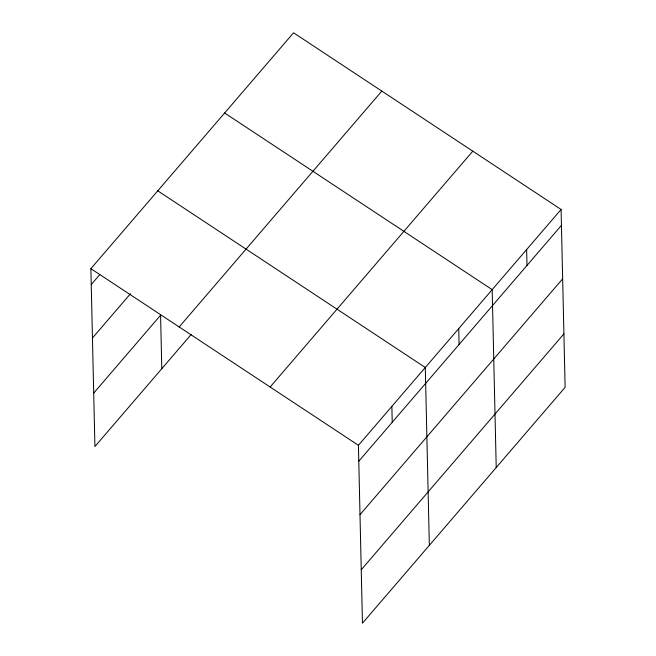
<?xml version="1.0" encoding="UTF-8"?>
<svg xmlns="http://www.w3.org/2000/svg" width="656" height="656" viewBox="0 0 656 656"><rect width="100%" height="100%" fill="white"/><g stroke="black" fill="none" stroke-linecap="round" stroke-linejoin="round"><path stroke-width="0.98" d="M191.298 334.371L94.915 446.539L90.881 268.657L293.544 32.8L561.085 209.461L565.119 387.343L362.456 623.2L358.422 445.317L561.085 209.461M91.241 284.548L99.761 274.634M92.455 338.012L130.478 293.749M93.701 393.083L160.581 315.249L161.794 368.705M179.17 326.959L381.833 91.094M270.133 387.024L472.796 151.159M358.783 461.209L561.446 225.352M359.996 514.665L562.659 278.808M361.243 569.744L563.906 333.888M224.639 112.988L492.18 289.649L496.215 467.531M157.76 190.822L425.301 367.483L429.336 545.366M90.881 268.657L358.422 445.317M526.629 249.559L526.989 265.45M458.741 328.566L459.102 344.466M391.862 406.4L392.222 422.292"/></g></svg>
